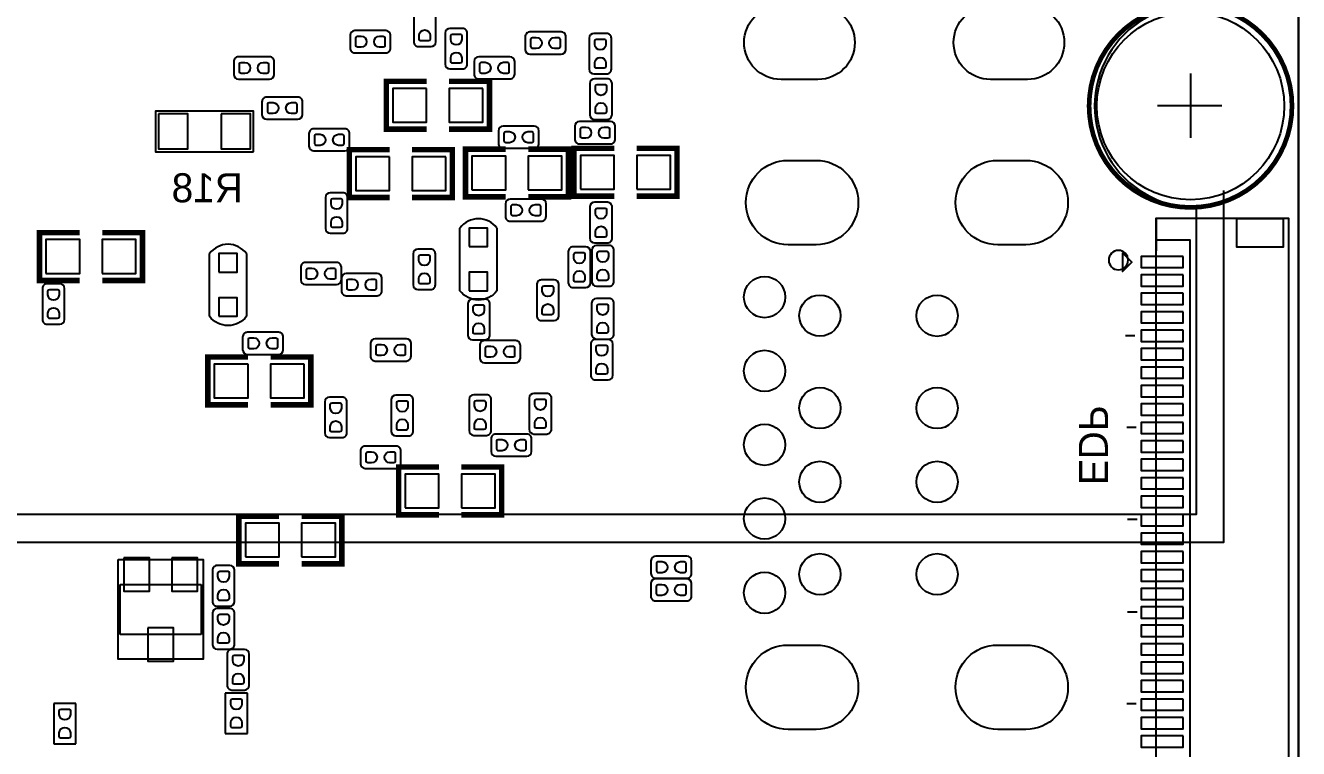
# Model space of a CAD drawing. Extents: x -19.8 to 77.6, y -11.3 to 44.7.
# Drawn here: x 43.13 to 77.64, y 9.59 to 29.19 of the extents above; entities that cross this region are included whole.
import ezdxf

# ---------------------------------------------------------------- set-up
doc = ezdxf.new("R2010")
doc.units = 0
for name, color, linetype in [('BG_OUTLINE', 1, 'CONTINUOUS'), ('BG_SILKSCREEN_BOTTOM', 1, 'CONTINUOUS'), ('PG_ASSEMBLY_BOTTOM', 12, 'CONTINUOUS'), ('PG_SILKSCREEN_BOTTOM', 7, 'CONTINUOUS'), ('PIN_BOTTOM', 52, 'CONTINUOUS')]:
    doc.layers.add(name, color=color, linetype=linetype)

msp = doc.modelspace()

# ---------------------------------------------------------------- linework, layer by layer
at = {"layer": 'BG_OUTLINE'}
msp.add_lwpolyline([(41.17594, 44.732905), (75.607393, 44.732905, -0.414214), (77.639393, 42.700905), (77.639393, -9.23511, -0.414214), (75.607393, -11.26711), (-9.325788, -11.26711, -0.414214), (-11.357788, -9.23511), (-11.357788, -4.005275)], format="xyb", dxfattribs=at)
msp.add_lwpolyline([(41.17594, 44.732905), (-9.325788, 44.732905, 0.414214), (-11.357788, 42.700905), (-11.357788, 3.425241, 0.414214), (-10.595788, 2.663241), (-10.089947, 2.663241), (-10.089947, -3.243275), (-10.595788, -3.243275, 0.414214), (-11.357788, -4.005275), (-11.357788, -9.23511, 0.414214), (-9.325788, -11.26711), (75.607393, -11.26711, 0.414214), (77.639393, -9.23511), (77.639393, 42.700905, 0.414214), (75.607393, 44.732905)], format="xyb", close=True, dxfattribs=at)
at = {"layer": 'BG_SILKSCREEN_BOTTOM'}
for points in [[(73.777094, 23.966424), (74.557103, 23.966424)], [(73.777094, 23.966424), (73.777094, 23.083063)]]:
    msp.add_lwpolyline(points, dxfattribs=at)
msp.add_lwpolyline([(73.018726, 22.831552, 1), (72.492794, 22.831552, 1), (73.018726, 22.831552)], format="xyb", dxfattribs=at)
at = {"layer": 'PG_ASSEMBLY_BOTTOM'}
for points in [[(-1.288542, 38.083744), (74.861674, 38.083744), (74.861674, 29.758945), (74.861471, 29.758945, 1.000018), (74.861471, 24.258727), (74.861674, 24.258727), (74.861674, 15.933928), (-1.288542, 15.933928)], [(52.052753, 29.051529, 0.414135), (51.925753, 28.924529)], [(53.025853, 28.924529, 0.414174), (52.898853, 29.051529)], [(54.630853, 29.113023, 0.414174), (54.503853, 28.986023)], [(55.104055, 28.986023, 0.414253), (54.977055, 29.113023)], [(56.801512, 29.016935, 0.414253), (56.674512, 28.889935)], [(57.774611, 28.889935, 0.414214), (57.647611, 29.016935)], [(53.650363, 28.74772, 0.414253), (53.777363, 28.62072)], [(54.123565, 28.62072, 0.414174), (54.250565, 28.74772)], [(58.537577, 28.977336, 0.414174), (58.410577, 28.850336)], [(59.010779, 28.850336, 0.414253), (58.883779, 28.977336)], [(48.89881, 28.339771, 0.414253), (48.77181, 28.212771)], [(49.871909, 28.212771, 0.414214), (49.744909, 28.339771)], [(51.925753, 28.578327, 0.414214), (52.052753, 28.451327)], [(52.898853, 28.451327, 0.414253), (53.025853, 28.578327)], [(55.415663, 28.342615, 0.414135), (55.288663, 28.215615)], [(56.388762, 28.215615, 0.414174), (56.261762, 28.342615)], [(56.674512, 28.543733, 0.414174), (56.801512, 28.416733)], [(57.647611, 28.416733, 0.414135), (57.774611, 28.543733)], [(54.503853, 28.139923, 0.414135), (54.630853, 28.012923)], [(54.977055, 28.012923, 0.414214), (55.104055, 28.139923)], [(58.410577, 28.004237, 0.414135), (58.537577, 27.877237)], [(58.883779, 27.877237, 0.414214), (59.010779, 28.004237)], [(48.77181, 27.866569, 0.414174), (48.89881, 27.739569)], [(49.744909, 27.739569, 0.414135), (49.871909, 27.866569)], [(55.288663, 27.869413, 0.414214), (55.415663, 27.742413)], [(56.261762, 27.742413, 0.414253), (56.388762, 27.869413)], [(58.554087, 27.746198, 0.414174), (58.427087, 27.619198)], [(59.027289, 27.619198, 0.414253), (58.900289, 27.746198)], [(49.664112, 27.251889, 0.414253), (49.537112, 27.124889)], [(50.637211, 27.124889, 0.414214), (50.510211, 27.251889)], [(49.537112, 26.778687, 0.414174), (49.664112, 26.651687)], [(50.510211, 26.651687, 0.414135), (50.637211, 26.778687)], [(58.143369, 26.585189, 0.414135), (58.016369, 26.458189)], [(58.427087, 26.773099, 0.414135), (58.554087, 26.646099)], [(58.900289, 26.646099, 0.414214), (59.027289, 26.773099)], [(59.116468, 26.458189, 0.414174), (58.989468, 26.585189)], [(50.939192, 26.390829, 0.414253), (50.812192, 26.263829)], [(51.912291, 26.263829, 0.414214), (51.785291, 26.390829)], [(56.075047, 26.464285, 0.414135), (55.948047, 26.337285)], [(57.048146, 26.337285, 0.414174), (56.921146, 26.464285)], [(50.812192, 25.917627, 0.414174), (50.939192, 25.790627)], [(51.785291, 25.790627, 0.414135), (51.912291, 25.917627)], [(55.948047, 25.991083, 0.414214), (56.075047, 25.864083)], [(56.921146, 25.864083, 0.414253), (57.048146, 25.991083)], [(58.016369, 26.111987, 0.414214), (58.143369, 25.984987)], [(58.989468, 25.984987, 0.414253), (59.116468, 26.111987)], [(51.386943, 24.658117, 0.414174), (51.259943, 24.531117)], [(51.860145, 24.531117, 0.414253), (51.733145, 24.658117)], [(56.267071, 24.484609, 0.414135), (56.140071, 24.357609)], [(57.24017, 24.357609, 0.414174), (57.11317, 24.484609)], [(58.556627, 24.398478, 0.414174), (58.429627, 24.271478)], [(59.029829, 24.271478, 0.414253), (58.902829, 24.398478)], [(55.905425, 23.700207, 0.504928), (54.905631, 23.700207)], [(56.140071, 24.011407, 0.414214), (56.267071, 23.884407)], [(57.11317, 23.884407, 0.414253), (57.24017, 24.011407)], [(51.259943, 23.685017, 0.414135), (51.386943, 23.558017)], [(51.733145, 23.558017, 0.414214), (51.860145, 23.685017)], [(49.117021, 23.007803, 0.504928), (48.117227, 23.007803)], [(53.766949, 23.130713, 0.414174), (53.639949, 23.003713)], [(54.240151, 23.003713, 0.414253), (54.113151, 23.130713)], [(57.969937, 23.189971, 0.414214), (57.842937, 23.062971)], [(58.443139, 23.062971, 0.414135), (58.316139, 23.189971)], [(58.429627, 23.425379, 0.414135), (58.556627, 23.298379)], [(58.605649, 23.22576, 0.414174), (58.478649, 23.09876)], [(58.902829, 23.298379, 0.414214), (59.029829, 23.425379)], [(59.078851, 23.09876, 0.414253), (58.951851, 23.22576)], [(50.716434, 22.765995, 0.414253), (50.589434, 22.638995)], [(51.689533, 22.638995, 0.414214), (51.562533, 22.765995)], [(51.817219, 22.467341, 0.414135), (51.690219, 22.340341)], [(52.790319, 22.340341, 0.414174), (52.663319, 22.467341)], [(43.712917, 22.191751, 0.414214), (43.585917, 22.064751)], [(44.186119, 22.064751, 0.414135), (44.059119, 22.191751)], [(50.589434, 22.292793, 0.414174), (50.716434, 22.165793)], [(51.562533, 22.165793, 0.414135), (51.689533, 22.292793)], [(53.639949, 22.157614, 0.414135), (53.766949, 22.030614)], [(54.113151, 22.030614, 0.414214), (54.240151, 22.157614)], [(57.114161, 22.293859, 0.414214), (56.987161, 22.166859)], [(57.587363, 22.166859, 0.414135), (57.460363, 22.293859)], [(57.842937, 22.216872, 0.414253), (57.969937, 22.089872)], [(58.316139, 22.089872, 0.414174), (58.443139, 22.216872)], [(58.478649, 22.252661, 0.414135), (58.605649, 22.125661)], [(58.951851, 22.125661, 0.414214), (59.078851, 22.252661)], [(51.690219, 21.994139, 0.414214), (51.817219, 21.867139)], [(52.663319, 21.867139, 0.414253), (52.790319, 21.994139)], [(55.905425, 21.999981, -0.503873), (54.905631, 21.999981)], [(55.241876, 21.772677, 0.414174), (55.114876, 21.645677)], [(55.715078, 21.645677, 0.414253), (55.588078, 21.772677)], [(58.602601, 21.79193, 0.414174), (58.475601, 21.66493)], [(59.075803, 21.66493, 0.414253), (58.948803, 21.79193)], [(43.585917, 21.218652, 0.414253), (43.712917, 21.091652)], [(44.059119, 21.091652, 0.414174), (44.186119, 21.218652)], [(49.117021, 21.307577, -0.503873), (48.117227, 21.307577)], [(56.987161, 21.32076, 0.414253), (57.114161, 21.19376)], [(57.460363, 21.19376, 0.414174), (57.587363, 21.32076)], [(49.141126, 20.875727, 0.414253), (49.014126, 20.748727)], [(50.114225, 20.748727, 0.414214), (49.987225, 20.875727)], [(55.114876, 20.799577, 0.414135), (55.241876, 20.672577)], [(55.588078, 20.672577, 0.414214), (55.715078, 20.799577)], [(58.475601, 20.818831, 0.414135), (58.602601, 20.691831)], [(58.948803, 20.691831, 0.414214), (59.075803, 20.818831)], [(49.014126, 20.402525, 0.414174), (49.141126, 20.275525)], [(49.987225, 20.275525, 0.414135), (50.114225, 20.402525)], [(52.606169, 20.696199, 0.414135), (52.479169, 20.569199)], [(53.579268, 20.569199, 0.414174), (53.452268, 20.696199)], [(55.569358, 20.648651, 0.414253), (55.442358, 20.521651)], [(56.542457, 20.521651, 0.414214), (56.415457, 20.648651)], [(58.577759, 20.682737, 0.414214), (58.450759, 20.555737)], [(59.050961, 20.555737, 0.414135), (58.923961, 20.682737)], [(52.479169, 20.222997, 0.414214), (52.606169, 20.095997)], [(53.452268, 20.095997, 0.414253), (53.579268, 20.222997)], [(55.442358, 20.175449, 0.414174), (55.569358, 20.048449)], [(56.415457, 20.048449, 0.414135), (56.542457, 20.175449)], [(58.450759, 19.709638, 0.414253), (58.577759, 19.582638)], [(58.923961, 19.582638, 0.414174), (59.050961, 19.709638)], [(51.366674, 19.120333, 0.414174), (51.239674, 18.993333)], [(51.839876, 18.993333, 0.414253), (51.712876, 19.120333)], [(53.168042, 19.168135, 0.414174), (53.041042, 19.041135)], [(53.641244, 19.041135, 0.414253), (53.514244, 19.168135)], [(55.279773, 19.181318, 0.414174), (55.152773, 19.054318)], [(55.752975, 19.054318, 0.414253), (55.625975, 19.181318)], [(56.911977, 19.217132, 0.414174), (56.784977, 19.090132)], [(57.385179, 19.090132, 0.414253), (57.258179, 19.217132)], [(51.239674, 18.147233, 0.414135), (51.366674, 18.020233)], [(51.712876, 18.020233, 0.414214), (51.839876, 18.147233)], [(53.041042, 18.195036, 0.414135), (53.168042, 18.068036)], [(53.514244, 18.068036, 0.414214), (53.641244, 18.195036)], [(55.152773, 18.208219, 0.414135), (55.279773, 18.081219)], [(55.625975, 18.081219, 0.414214), (55.752975, 18.208219)], [(55.873904, 18.115763, 0.414253), (55.746904, 17.988763)], [(56.847003, 17.988763, 0.414214), (56.720003, 18.115763)], [(56.784977, 18.244033, 0.414135), (56.911977, 18.117033)], [(57.258179, 18.117033, 0.414214), (57.385179, 18.244033)], [(52.333652, 17.786071, 0.414253), (52.206652, 17.659071)], [(53.306751, 17.659071, 0.414214), (53.179751, 17.786071)], [(55.746904, 17.642561, 0.414174), (55.873904, 17.515561)], [(56.720003, 17.515561, 0.414135), (56.847003, 17.642561)], [(52.206652, 17.312869, 0.414174), (52.333652, 17.185869)], [(53.179751, 17.185869, 0.414135), (53.306751, 17.312869)], [(48.322509, 14.551177, 0.414214), (48.195509, 14.424177)], [(48.795711, 14.424177, 0.414135), (48.668711, 14.551177)], [(60.211437, 14.806701, 0.414135), (60.084437, 14.679701)], [(61.184536, 14.679701, 0.414174), (61.057536, 14.806701)], [(60.208389, 14.191513, 0.414135), (60.081389, 14.064513)], [(60.084437, 14.333499, 0.414214), (60.211437, 14.206499)], [(61.181488, 14.064513, 0.414174), (61.054488, 14.191513)], [(61.057536, 14.206499, 0.414253), (61.184536, 14.333499)], [(48.195509, 13.578078, 0.414253), (48.322509, 13.451078)], [(48.668711, 13.451078, 0.414174), (48.795711, 13.578078)], [(60.081389, 13.718311, 0.414214), (60.208389, 13.591311)], [(61.054488, 13.591311, 0.414253), (61.181488, 13.718311)], [(48.321443, 13.387324, 0.414174), (48.194443, 13.260324)], [(48.794645, 13.260324, 0.414253), (48.667645, 13.387324)], [(48.194443, 12.414225, 0.414135), (48.321443, 12.287225)], [(48.720781, 12.277369, 0.414214), (48.593781, 12.150369)], [(48.667645, 12.287225, 0.414214), (48.794645, 12.414225)], [(49.193983, 12.150369, 0.414135), (49.066983, 12.277369)], [(48.593781, 11.30427, 0.414253), (48.720781, 11.17727)], [(49.066983, 11.17727, 0.414174), (49.193983, 11.30427)]]:
    msp.add_lwpolyline(points, format="xyb", dxfattribs=at)
for points in [[(53.650363, 29.593819), (53.650363, 28.74772)], [(54.250565, 28.74772), (54.250565, 29.593819)], [(52.898853, 29.051529), (52.052753, 29.051529)], [(54.977055, 29.113023), (54.630853, 29.113023)], [(57.647611, 29.016935), (56.801512, 29.016935)], [(51.925753, 28.924529), (51.925753, 28.578327)], [(53.025853, 28.578327), (53.025853, 28.924529)], [(54.503853, 28.986023), (54.503853, 28.139923)], [(55.104055, 28.139923), (55.104055, 28.986023)], [(56.674512, 28.889935), (56.674512, 28.543733)], [(57.774611, 28.543733), (57.774611, 28.889935)], [(58.410577, 28.850336), (58.410577, 28.004237)], [(58.883779, 28.977336), (58.537577, 28.977336)], [(59.010779, 28.004237), (59.010779, 28.850336)], [(49.744909, 28.339771), (48.89881, 28.339771)], [(52.052753, 28.451327), (52.898853, 28.451327)], [(53.777363, 28.62072), (54.123565, 28.62072)], [(56.261762, 28.342615), (55.415663, 28.342615)], [(56.801512, 28.416733), (57.647611, 28.416733)], [(48.77181, 28.212771), (48.77181, 27.866569)], [(49.871909, 27.866569), (49.871909, 28.212771)], [(54.630853, 28.012923), (54.977055, 28.012923)], [(55.288663, 28.215615), (55.288663, 27.869413)], [(56.388762, 27.869413), (56.388762, 28.215615)], [(48.89881, 27.739569), (49.744909, 27.739569)], [(55.415663, 27.742413), (56.261762, 27.742413)], [(58.427087, 27.619198), (58.427087, 26.773099)], [(58.537577, 27.877237), (58.883779, 27.877237)], [(58.900289, 27.746198), (58.554087, 27.746198)], [(59.027289, 26.773099), (59.027289, 27.619198)], [(49.537112, 27.124889), (49.537112, 26.778687)], [(50.510211, 27.251889), (49.664112, 27.251889)], [(50.637211, 26.778687), (50.637211, 27.124889)], [(49.304219, 25.770586), (49.304219, 26.870482), (46.654415, 26.870482), (46.654415, 25.770586), (49.304219, 25.770586)], [(49.664112, 26.651687), (50.510211, 26.651687)], [(58.989468, 26.585189), (58.143369, 26.585189)], [(58.554087, 26.646099), (58.900289, 26.646099)], [(50.812192, 26.263829), (50.812192, 25.917627)], [(51.785291, 26.390829), (50.939192, 26.390829)], [(51.912291, 25.917627), (51.912291, 26.263829)], [(55.948047, 26.337285), (55.948047, 25.991083)], [(56.921146, 26.464285), (56.075047, 26.464285)], [(57.048146, 25.991083), (57.048146, 26.337285)], [(58.016369, 26.458189), (58.016369, 26.111987)], [(59.116468, 26.111987), (59.116468, 26.458189)], [(58.143369, 25.984987), (58.989468, 25.984987)], [(50.939192, 25.790627), (51.785291, 25.790627)], [(56.075047, 25.864083), (56.921146, 25.864083)], [(51.259943, 24.531117), (51.259943, 23.685017)], [(51.733145, 24.658117), (51.386943, 24.658117)], [(51.860145, 23.685017), (51.860145, 24.531117)], [(56.140071, 24.357609), (56.140071, 24.011407)], [(57.11317, 24.484609), (56.267071, 24.484609)], [(57.24017, 24.011407), (57.24017, 24.357609)], [(58.429627, 24.271478), (58.429627, 23.425379)], [(58.902829, 24.398478), (58.556627, 24.398478)], [(59.029829, 23.425379), (59.029829, 24.271478)], [(56.267071, 23.884407), (57.11317, 23.884407)], [(51.386943, 23.558017), (51.733145, 23.558017)], [(54.905529, 22.000083), (54.905529, 23.700105)], [(55.905527, 23.700105), (55.905527, 22.000083)], [(54.113151, 23.130713), (53.766949, 23.130713)], [(58.316139, 23.189971), (57.969937, 23.189971)], [(58.556627, 23.298379), (58.902829, 23.298379)], [(58.951851, 23.22576), (58.605649, 23.22576)], [(48.117125, 21.307679), (48.117125, 23.007701)], [(49.117123, 23.007701), (49.117123, 21.307679)], [(53.639949, 23.003713), (53.639949, 22.157614)], [(54.240151, 22.157614), (54.240151, 23.003713)], [(57.842937, 23.062971), (57.842937, 22.216872)], [(58.443139, 22.216872), (58.443139, 23.062971)], [(58.478649, 23.09876), (58.478649, 22.252661)], [(59.078851, 22.252661), (59.078851, 23.09876)], [(50.589434, 22.638995), (50.589434, 22.292793)], [(51.562533, 22.765995), (50.716434, 22.765995)], [(51.689533, 22.292793), (51.689533, 22.638995)], [(52.663319, 22.467341), (51.817219, 22.467341)], [(44.059119, 22.191751), (43.712917, 22.191751)], [(50.716434, 22.165793), (51.562533, 22.165793)], [(51.690219, 22.340341), (51.690219, 21.994139)], [(52.790319, 21.994139), (52.790319, 22.340341)], [(56.987161, 22.166859), (56.987161, 21.32076)], [(57.460363, 22.293859), (57.114161, 22.293859)], [(57.587363, 21.32076), (57.587363, 22.166859)], [(57.969937, 22.089872), (58.316139, 22.089872)], [(58.605649, 22.125661), (58.951851, 22.125661)], [(43.585917, 22.064751), (43.585917, 21.218652)], [(44.186119, 21.218652), (44.186119, 22.064751)], [(51.817219, 21.867139), (52.663319, 21.867139)], [(53.766949, 22.030614), (54.113151, 22.030614)], [(55.588078, 21.772677), (55.241876, 21.772677)], [(58.948803, 21.79193), (58.602601, 21.79193)], [(55.114876, 21.645677), (55.114876, 20.799577)], [(55.715078, 20.799577), (55.715078, 21.645677)], [(58.475601, 21.66493), (58.475601, 20.818831)], [(59.075803, 20.818831), (59.075803, 21.66493)], [(43.712917, 21.091652), (44.059119, 21.091652)], [(57.114161, 21.19376), (57.460363, 21.19376)], [(49.014126, 20.748727), (49.014126, 20.402525)], [(49.987225, 20.875727), (49.141126, 20.875727)], [(50.114225, 20.402525), (50.114225, 20.748727)], [(52.479169, 20.569199), (52.479169, 20.222997)], [(53.452268, 20.696199), (52.606169, 20.696199)], [(53.579268, 20.222997), (53.579268, 20.569199)], [(55.241876, 20.672577), (55.588078, 20.672577)], [(55.442358, 20.521651), (55.442358, 20.175449)], [(56.415457, 20.648651), (55.569358, 20.648651)], [(56.542457, 20.175449), (56.542457, 20.521651)], [(58.450759, 20.555737), (58.450759, 19.709638)], [(58.923961, 20.682737), (58.577759, 20.682737)], [(58.602601, 20.691831), (58.948803, 20.691831)], [(59.050961, 19.709638), (59.050961, 20.555737)], [(49.141126, 20.275525), (49.987225, 20.275525)], [(52.606169, 20.095997), (53.452268, 20.095997)], [(55.569358, 20.048449), (56.415457, 20.048449)], [(58.577759, 19.582638), (58.923961, 19.582638)], [(51.239674, 18.993333), (51.239674, 18.147233)], [(51.712876, 19.120333), (51.366674, 19.120333)], [(51.839876, 18.147233), (51.839876, 18.993333)], [(53.041042, 19.041135), (53.041042, 18.195036)], [(53.514244, 19.168135), (53.168042, 19.168135)], [(53.641244, 18.195036), (53.641244, 19.041135)], [(55.152773, 19.054318), (55.152773, 18.208219)], [(55.625975, 19.181318), (55.279773, 19.181318)], [(55.752975, 18.208219), (55.752975, 19.054318)], [(56.784977, 19.090132), (56.784977, 18.244033)], [(57.258179, 19.217132), (56.911977, 19.217132)], [(57.385179, 18.244033), (57.385179, 19.090132)], [(51.366674, 18.020233), (51.712876, 18.020233)], [(53.168042, 18.068036), (53.514244, 18.068036)], [(55.279773, 18.081219), (55.625975, 18.081219)], [(55.746904, 17.988763), (55.746904, 17.642561)], [(56.720003, 18.115763), (55.873904, 18.115763)], [(56.847003, 17.642561), (56.847003, 17.988763)], [(56.911977, 18.117033), (57.258179, 18.117033)], [(52.206652, 17.659071), (52.206652, 17.312869)], [(53.179751, 17.786071), (52.333652, 17.786071)], [(53.306751, 17.312869), (53.306751, 17.659071)], [(55.873904, 17.515561), (56.720003, 17.515561)], [(52.333652, 17.185869), (53.179751, 17.185869)], [(48.668711, 14.551177), (48.322509, 14.551177)], [(60.084437, 14.679701), (60.084437, 14.333499)], [(61.057536, 14.806701), (60.211437, 14.806701)], [(61.184536, 14.333499), (61.184536, 14.679701)], [(48.195509, 14.424177), (48.195509, 13.578078)], [(48.795711, 13.578078), (48.795711, 14.424177)], [(61.054488, 14.191513), (60.208389, 14.191513)], [(60.211437, 14.206499), (61.057536, 14.206499)], [(60.081389, 14.064513), (60.081389, 13.718311)], [(61.181488, 13.718311), (61.181488, 14.064513)], [(60.208389, 13.591311), (61.054488, 13.591311)], [(48.194443, 13.260324), (48.194443, 12.414225)], [(48.667645, 13.387324), (48.321443, 13.387324)], [(48.322509, 13.451078), (48.668711, 13.451078)], [(48.794645, 12.414225), (48.794645, 13.260324)], [(48.321443, 12.287225), (48.667645, 12.287225)], [(48.593781, 12.150369), (48.593781, 11.30427)], [(49.066983, 12.277369), (48.720781, 12.277369)], [(49.193983, 11.30427), (49.193983, 12.150369)], [(48.541102, 11.094771), (48.541102, 9.994951)], [(49.141101, 11.094771), (48.541102, 11.094771)], [(48.720781, 11.17727), (49.066983, 11.17727)], [(49.141101, 9.994951), (49.141101, 11.094771)], [(43.893715, 10.815066), (43.893715, 9.715246)], [(44.493713, 10.815066), (43.893715, 10.815066)], [(44.493713, 9.715246), (44.493713, 10.815066)], [(43.893715, 9.715246), (44.493713, 9.715246)], [(48.541102, 9.994951), (49.141101, 9.994951)]]:
    msp.add_lwpolyline(points, dxfattribs=at)
at = {"layer": 'PG_ASSEMBLY_BOTTOM', "const_width": 0.100101}
for points in [[(54.001924, 26.381964), (52.909724, 26.381964), (52.909724, 27.677364), (54.001924, 27.677364)], [(54.611524, 26.381964), (55.703724, 26.381964), (55.703724, 27.677364), (54.611524, 27.677364)], [(56.145176, 25.840182), (55.052976, 25.840182), (55.052976, 24.544782), (56.145176, 24.544782)], [(56.754776, 25.840182), (57.846976, 25.840182), (57.846976, 24.544782), (56.754776, 24.544782)], [(59.087766, 25.860756), (57.995566, 25.860756), (57.995566, 24.565356), (59.087766, 24.565356)], [(59.697366, 25.860756), (60.789566, 25.860756), (60.789566, 24.565356), (59.697366, 24.565356)], [(52.997608, 24.528526), (51.905408, 24.528526), (51.905408, 25.823926), (52.997608, 25.823926)], [(53.607208, 24.528526), (54.699408, 24.528526), (54.699408, 25.823926), (53.607208, 25.823926)], [(44.596812, 23.576026), (43.504612, 23.576026), (43.504612, 22.280626), (44.596812, 22.280626)], [(45.206412, 23.576026), (46.298612, 23.576026), (46.298612, 22.280626), (45.206412, 22.280626)], [(49.160684, 18.909538), (48.068484, 18.909538), (48.068484, 20.204938), (49.160684, 20.204938)], [(49.770284, 18.909538), (50.862484, 18.909538), (50.862484, 20.204938), (49.770284, 20.204938)], [(54.334156, 17.222216), (53.241956, 17.222216), (53.241956, 15.926816), (54.334156, 15.926816)], [(54.943756, 17.222216), (56.035956, 17.222216), (56.035956, 15.926816), (54.943756, 15.926816)], [(50.00371, 15.892018), (48.91151, 15.892018), (48.91151, 14.596618), (50.00371, 14.596618)], [(50.61331, 15.892018), (51.70551, 15.892018), (51.70551, 14.596618), (50.61331, 14.596618)]]:
    msp.add_lwpolyline(points, dxfattribs=at)
at = {"layer": 'PG_ASSEMBLY_BOTTOM'}
for points in [[(73.779177, 23.964367), (77.363777, 23.964367), (77.363777, 7.092671), (73.779177, 7.092671)], [(45.641285, 14.711426), (47.941484, 14.711426), (47.941484, 12.011431), (45.641285, 12.011431)]]:
    msp.add_lwpolyline(points, close=True, dxfattribs=at)
at = {"layer": 'PG_SILKSCREEN_BOTTOM'}
for points in [[(75.607164, 24.722328), (75.607164, 15.172436), (-10.422636, 15.172436), (-10.422636, 38.743636), (-10.371836, 38.743636)], [(74.71156, 27.892045), (74.71156, 26.14803)], [(75.560453, 27.008836), (73.816464, 27.008836)], [(49.304219, 25.770586), (49.304219, 26.870482), (46.654415, 26.870482), (46.654415, 25.770586), (49.304219, 25.770586)], [(73.782377, 23.380167), (73.782377, 23.964367), (77.363777, 23.964367)], [(77.363777, 23.964367), (77.363777, 7.099783), (73.782377, 7.099783)], [(54.905529, 22.000083), (54.905529, 23.700105)], [(55.905527, 23.700105), (55.905527, 22.000083)], [(73.782377, 23.380167), (74.696777, 23.380167), (74.696777, 7.709383), (73.782377, 7.709383)], [(48.117125, 21.307679), (48.117125, 23.007701)], [(49.117123, 23.007701), (49.117123, 21.307679)], [(72.868866, 23.028478), (72.868866, 22.520478), (73.122866, 22.774478), (72.868866, 23.028478)], [(73.198177, 20.782966), (72.944177, 20.782966)], [(73.237065, 18.297576), (72.983065, 18.297576)], [(73.260077, 15.798267), (73.006077, 15.798267)], [(45.691273, 12.686538), (45.691273, 14.036319)], [(45.691273, 14.036319), (47.891471, 14.036319)], [(47.891471, 14.036319), (47.891471, 12.686538)], [(73.260077, 13.288874), (73.006077, 13.288874)], [(47.891471, 12.686538), (45.691273, 12.686538)], [(73.234677, 10.799674), (72.980677, 10.799674)]]:
    msp.add_lwpolyline(points, dxfattribs=at)
at = {"layer": 'PG_SILKSCREEN_BOTTOM', "const_width": 0.127}
msp.add_lwpolyline([(77.461669, 27.008836, 1), (71.961451, 27.008836, 1), (77.461669, 27.008836)], format="xyb", dxfattribs=at)
at = {"layer": 'PG_SILKSCREEN_BOTTOM', "const_width": 0.150089}
for points in [[(54.001924, 26.381964), (52.909724, 26.381964), (52.909724, 27.677364), (54.001924, 27.677364)], [(54.611524, 26.381964), (55.703724, 26.381964), (55.703724, 27.677364), (54.611524, 27.677364)], [(52.997608, 24.528526), (51.905408, 24.528526), (51.905408, 25.823926), (52.997608, 25.823926)], [(53.607208, 24.528526), (54.699408, 24.528526), (54.699408, 25.823926), (53.607208, 25.823926)], [(56.145176, 25.840182), (55.052976, 25.840182), (55.052976, 24.544782), (56.145176, 24.544782)], [(56.754776, 25.840182), (57.846976, 25.840182), (57.846976, 24.544782), (56.754776, 24.544782)], [(59.087766, 25.860756), (57.995566, 25.860756), (57.995566, 24.565356), (59.087766, 24.565356)], [(59.697366, 25.860756), (60.789566, 25.860756), (60.789566, 24.565356), (59.697366, 24.565356)], [(44.596812, 23.576026), (43.504612, 23.576026), (43.504612, 22.280626), (44.596812, 22.280626)], [(45.206412, 23.576026), (46.298612, 23.576026), (46.298612, 22.280626), (45.206412, 22.280626)], [(49.160684, 18.909538), (48.068484, 18.909538), (48.068484, 20.204938), (49.160684, 20.204938)], [(49.770284, 18.909538), (50.862484, 18.909538), (50.862484, 20.204938), (49.770284, 20.204938)], [(54.334156, 17.222216), (53.241956, 17.222216), (53.241956, 15.926816), (54.334156, 15.926816)], [(54.943756, 17.222216), (56.035956, 17.222216), (56.035956, 15.926816), (54.943756, 15.926816)], [(50.00371, 15.892018), (48.91151, 15.892018), (48.91151, 14.596618), (50.00371, 14.596618)], [(50.61331, 15.892018), (51.70551, 15.892018), (51.70551, 14.596618), (50.61331, 14.596618)]]:
    msp.add_lwpolyline(points, dxfattribs=at)
at = {"layer": 'PG_SILKSCREEN_BOTTOM'}
for points in [[(55.905425, 23.700207, 0.504928), (54.905631, 23.700207)], [(49.117021, 23.007803, 0.504928), (48.117227, 23.007803)], [(55.905425, 21.999981, -0.503873), (54.905631, 21.999981)], [(49.117021, 21.307577, -0.503873), (48.117227, 21.307577)]]:
    msp.add_lwpolyline(points, format="xyb", dxfattribs=at)
at = {"layer": 'PIN_BOTTOM'}
for points in [[(64.609396, 27.728901), (63.609398, 27.728901, -1), (63.609398, 29.728897), (64.609396, 29.728897, -1)], [(70.289293, 27.728901), (69.289295, 27.728901, -1), (69.289295, 29.728897), (70.289293, 29.728897, -1)], [(54.100654, 28.920491), (54.100654, 28.818891, -0.376179), (54.052165, 28.776397), (53.836265, 28.776397, -0.366061), (53.800477, 28.818891), (53.800477, 28.920491, -0.999182)], [(52.225804, 28.601441), (52.124204, 28.601441, -0.376179), (52.081709, 28.64993), (52.081709, 28.86583, -0.366061), (52.124204, 28.901619), (52.225804, 28.901619, -0.999182)], [(52.726082, 28.901619), (52.827682, 28.901619, -0.376179), (52.870176, 28.85313), (52.870176, 28.63723, -0.366061), (52.827682, 28.601441), (52.726082, 28.601441, -0.999182)], [(54.653764, 28.813252), (54.653764, 28.914852, -0.376179), (54.702253, 28.957346), (54.918153, 28.957346, -0.366061), (54.953941, 28.914852), (54.953941, 28.813252, -0.999182)], [(56.974283, 28.566643), (56.872683, 28.566643, -0.376179), (56.830189, 28.615132), (56.830189, 28.831032, -0.366061), (56.872683, 28.866821), (56.974283, 28.866821, -0.999182)], [(57.474561, 28.866821), (57.576161, 28.866821, -0.376179), (57.618655, 28.818332), (57.618655, 28.602432, -0.366061), (57.576161, 28.566643), (57.474561, 28.566643, -0.999182)], [(58.560487, 28.677565), (58.560487, 28.779165, -0.376179), (58.608976, 28.821659), (58.824876, 28.821659, -0.366061), (58.860665, 28.779165), (58.860665, 28.677565, -0.999182)], [(54.953941, 28.312974), (54.953941, 28.211374, -0.376179), (54.905453, 28.168879), (54.689553, 28.168879, -0.366061), (54.653764, 28.211374), (54.653764, 28.312974, -0.999182)], [(58.860665, 28.177287), (58.860665, 28.075687, -0.376179), (58.812176, 28.033193), (58.596276, 28.033193, -0.366061), (58.560487, 28.075687), (58.560487, 28.177287, -0.999182)], [(49.071581, 27.889479), (48.969981, 27.889479, -0.376179), (48.927487, 27.937968), (48.927487, 28.153868, -0.366061), (48.969981, 28.189657), (49.071581, 28.189657, -0.999182)], [(49.571859, 28.189657), (49.673459, 28.189657, -0.376179), (49.715953, 28.141168), (49.715953, 27.925268, -0.366061), (49.673459, 27.889479), (49.571859, 27.889479, -0.999182)], [(55.588713, 27.892527), (55.487113, 27.892527, -0.376179), (55.444619, 27.941016), (55.444619, 28.156916, -0.366061), (55.487113, 28.192705), (55.588713, 28.192705, -0.999182)], [(56.088991, 28.192705), (56.190591, 28.192705, -0.376179), (56.233085, 28.144216), (56.233085, 27.928316, -0.366061), (56.190591, 27.892527), (56.088991, 27.892527, -0.999182)], [(58.576997, 27.446427), (58.576997, 27.548027, -0.376179), (58.625486, 27.590521), (58.841386, 27.590521, -0.366061), (58.877175, 27.548027), (58.877175, 27.446427, -0.999182)], [(49.836883, 26.801597), (49.735283, 26.801597, -0.376179), (49.692789, 26.850086), (49.692789, 27.065986, -0.366061), (49.735283, 27.101775), (49.836883, 27.101775, -0.999182)], [(50.337161, 27.101775), (50.438761, 27.101775, -0.376179), (50.481255, 27.053286), (50.481255, 26.837386, -0.366061), (50.438761, 26.801597), (50.337161, 26.801597, -0.999182)], [(58.877175, 26.946149), (58.877175, 26.844549, -0.376179), (58.828686, 26.802055), (58.612786, 26.802055, -0.366061), (58.576997, 26.844549), (58.576997, 26.946149, -0.999182)], [(51.111963, 25.940537), (51.010363, 25.940537, -0.376179), (50.967869, 25.989026), (50.967869, 26.204926, -0.366061), (51.010363, 26.240715), (51.111963, 26.240715, -0.999182)], [(51.612241, 26.240715), (51.713841, 26.240715, -0.376179), (51.756335, 26.192226), (51.756335, 25.976326, -0.366061), (51.713841, 25.940537), (51.612241, 25.940537, -0.999182)], [(56.248097, 26.014197), (56.146497, 26.014197, -0.376179), (56.104003, 26.062686), (56.104003, 26.278586, -0.366061), (56.146497, 26.314375), (56.248097, 26.314375, -0.999182)], [(56.748375, 26.314375), (56.849975, 26.314375, -0.376179), (56.892469, 26.265886), (56.892469, 26.049986, -0.366061), (56.849975, 26.014197), (56.748375, 26.014197, -0.999182)], [(58.316419, 26.135101), (58.214819, 26.135101, -0.376179), (58.172325, 26.18359), (58.172325, 26.39949, -0.366061), (58.214819, 26.435279), (58.316419, 26.435279, -0.999182)], [(58.816697, 26.435279), (58.918297, 26.435279, -0.376179), (58.960791, 26.38679), (58.960791, 26.17089, -0.366061), (58.918297, 26.135101), (58.816697, 26.135101, -0.999182)], [(64.561542, 23.248976), (63.799542, 23.248976, -1), (63.799542, 25.534976), (64.561542, 25.534976, -1)], [(70.245732, 23.248976), (69.483732, 23.248976, -1), (69.483732, 25.534976), (70.245732, 25.534976, -1)], [(51.409854, 24.358346), (51.409854, 24.459946, -0.376179), (51.458343, 24.50244), (51.674243, 24.50244, -0.366061), (51.710031, 24.459946), (51.710031, 24.358346, -0.999182)], [(56.440121, 24.034521), (56.338521, 24.034521, -0.376179), (56.296027, 24.08301), (56.296027, 24.29891, -0.366061), (56.338521, 24.334699), (56.440121, 24.334699, -0.999182)], [(56.940399, 24.334699), (57.041999, 24.334699, -0.376179), (57.084493, 24.28621), (57.084493, 24.07031, -0.366061), (57.041999, 24.034521), (56.940399, 24.034521, -0.999182)], [(58.579537, 24.098707), (58.579537, 24.200307, -0.376179), (58.628026, 24.242801), (58.843926, 24.242801, -0.366061), (58.879715, 24.200307), (58.879715, 24.098707, -0.999182)], [(51.710031, 23.858068), (51.710031, 23.756468, -0.376179), (51.661543, 23.713973), (51.445643, 23.713973, -0.366061), (51.409854, 23.756468), (51.409854, 23.858068, -0.999182)], [(58.879715, 23.598429), (58.879715, 23.496829, -0.376179), (58.831226, 23.454335), (58.615326, 23.454335, -0.366061), (58.579537, 23.496829), (58.579537, 23.598429, -0.999182)], [(53.789859, 22.830942), (53.789859, 22.932542, -0.376179), (53.838348, 22.975037), (54.054248, 22.975037, -0.366061), (54.090037, 22.932542), (54.090037, 22.830942, -0.999182)], [(57.993051, 22.889921), (57.993051, 22.991521, -0.376179), (58.04154, 23.034015), (58.25744, 23.034015, -0.366061), (58.293229, 22.991521), (58.293229, 22.889921, -0.999182)], [(58.628559, 22.925989), (58.628559, 23.027589, -0.376179), (58.677048, 23.070083), (58.892948, 23.070083, -0.366061), (58.928737, 23.027589), (58.928737, 22.925989, -0.999182)], [(50.889205, 22.315703), (50.787605, 22.315703, -0.376179), (50.745111, 22.364192), (50.745111, 22.580092, -0.366061), (50.787605, 22.615881), (50.889205, 22.615881, -0.999182)], [(51.389483, 22.615881), (51.491083, 22.615881, -0.376179), (51.533577, 22.567392), (51.533577, 22.351492, -0.366061), (51.491083, 22.315703), (51.389483, 22.315703, -0.999182)], [(54.090037, 22.330664), (54.090037, 22.229064, -0.376179), (54.041548, 22.18657), (53.825648, 22.18657, -0.366061), (53.789859, 22.229064), (53.789859, 22.330664, -0.999182)], [(58.293229, 22.389643), (58.293229, 22.288043, -0.376179), (58.24474, 22.245549), (58.02884, 22.245549, -0.366061), (57.993051, 22.288043), (57.993051, 22.389643, -0.999182)], [(58.928737, 22.425711), (58.928737, 22.324111, -0.376179), (58.880248, 22.281617), (58.664348, 22.281617, -0.366061), (58.628559, 22.324111), (58.628559, 22.425711, -0.999182)], [(51.990269, 22.017253), (51.888669, 22.017253, -0.376179), (51.846175, 22.065742), (51.846175, 22.281642, -0.366061), (51.888669, 22.317431), (51.990269, 22.317431, -0.999182)], [(52.490548, 22.317431), (52.592148, 22.317431, -0.376179), (52.634642, 22.268942), (52.634642, 22.053042, -0.366061), (52.592148, 22.017253), (52.490548, 22.017253, -0.999182)], [(57.137275, 21.993809), (57.137275, 22.095409, -0.376179), (57.185763, 22.137903), (57.401663, 22.137903, -0.366061), (57.437452, 22.095409), (57.437452, 21.993809, -0.999182)], [(43.736031, 21.891701), (43.736031, 21.993301, -0.376179), (43.78452, 22.035795), (44.00042, 22.035795, -0.366061), (44.036209, 21.993301), (44.036209, 21.891701, -0.999182)], [(44.036209, 21.391423), (44.036209, 21.289823, -0.376179), (43.98772, 21.247329), (43.77182, 21.247329, -0.366061), (43.736031, 21.289823), (43.736031, 21.391423, -0.999182)], [(55.264787, 21.472906), (55.264787, 21.574506, -0.376179), (55.313275, 21.617), (55.529175, 21.617, -0.366061), (55.564964, 21.574506), (55.564964, 21.472906, -0.999182)], [(57.437452, 21.493531), (57.437452, 21.391931, -0.376179), (57.388963, 21.349437), (57.173063, 21.349437, -0.366061), (57.137275, 21.391931), (57.137275, 21.493531, -0.999182)], [(58.625511, 21.492159), (58.625511, 21.593759, -0.376179), (58.674, 21.636253), (58.8899, 21.636253, -0.366061), (58.925689, 21.593759), (58.925689, 21.492159, -0.999182)], [(55.564964, 20.972628), (55.564964, 20.871028, -0.376179), (55.516475, 20.828533), (55.300575, 20.828533, -0.366061), (55.264787, 20.871028), (55.264787, 20.972628, -0.999182)], [(58.925689, 20.991881), (58.925689, 20.890281, -0.376179), (58.8772, 20.847787), (58.6613, 20.847787, -0.366061), (58.625511, 20.890281), (58.625511, 20.991881, -0.999182)], [(49.313897, 20.425435), (49.212297, 20.425435, -0.376179), (49.169803, 20.473924), (49.169803, 20.689824, -0.366061), (49.212297, 20.725613), (49.313897, 20.725613, -0.999182)], [(49.814175, 20.725613), (49.915775, 20.725613, -0.376179), (49.958269, 20.677124), (49.958269, 20.461224, -0.366061), (49.915775, 20.425435), (49.814175, 20.425435, -0.999182)], [(52.779219, 20.246111), (52.677619, 20.246111, -0.376179), (52.635125, 20.2946), (52.635125, 20.5105, -0.366061), (52.677619, 20.546289), (52.779219, 20.546289, -0.999182)], [(53.279497, 20.546289), (53.381097, 20.546289, -0.376179), (53.423591, 20.4978), (53.423591, 20.2819, -0.366061), (53.381097, 20.246111), (53.279497, 20.246111, -0.999182)], [(55.742129, 20.198359), (55.640529, 20.198359, -0.376179), (55.598035, 20.246848), (55.598035, 20.462748, -0.366061), (55.640529, 20.498537), (55.742129, 20.498537, -0.999182)], [(56.242407, 20.498537), (56.344007, 20.498537, -0.376179), (56.386501, 20.450048), (56.386501, 20.234148, -0.366061), (56.344007, 20.198359), (56.242407, 20.198359, -0.999182)], [(58.600873, 20.382687), (58.600873, 20.484287, -0.376179), (58.649362, 20.526781), (58.865262, 20.526781, -0.366061), (58.901051, 20.484287), (58.901051, 20.382687, -0.999182)], [(58.901051, 19.882409), (58.901051, 19.780809, -0.376179), (58.852562, 19.738315), (58.636662, 19.738315, -0.366061), (58.600873, 19.780809), (58.600873, 19.882409, -0.999182)], [(53.190953, 18.868365), (53.190953, 18.969965, -0.376179), (53.239441, 19.012459), (53.455341, 19.012459, -0.366061), (53.49113, 18.969965), (53.49113, 18.868365, -0.999182)], [(55.302683, 18.881547), (55.302683, 18.983147, -0.376179), (55.351172, 19.025641), (55.567072, 19.025641, -0.366061), (55.602861, 18.983147), (55.602861, 18.881547, -0.999182)], [(56.934887, 18.917361), (56.934887, 19.018961, -0.376179), (56.983376, 19.061455), (57.199276, 19.061455, -0.366061), (57.235065, 19.018961), (57.235065, 18.917361, -0.999182)], [(51.389585, 18.820562), (51.389585, 18.922162, -0.376179), (51.438073, 18.964656), (51.653973, 18.964656, -0.366061), (51.689762, 18.922162), (51.689762, 18.820562, -0.999182)], [(51.689762, 18.320283), (51.689762, 18.218683, -0.376179), (51.641273, 18.176189), (51.425373, 18.176189, -0.366061), (51.389585, 18.218683), (51.389585, 18.320283, -0.999182)], [(53.49113, 18.368086), (53.49113, 18.266486, -0.376179), (53.442641, 18.223992), (53.226741, 18.223992, -0.366061), (53.190953, 18.266486), (53.190953, 18.368086, -0.999182)], [(55.602861, 18.381269), (55.602861, 18.279669, -0.376179), (55.554372, 18.237175), (55.338472, 18.237175, -0.366061), (55.302683, 18.279669), (55.302683, 18.381269, -0.999182)], [(57.235065, 18.417083), (57.235065, 18.315483, -0.376179), (57.186576, 18.272989), (56.970676, 18.272989, -0.366061), (56.934887, 18.315483), (56.934887, 18.417083, -0.999182)], [(56.046675, 17.665471), (55.945075, 17.665471, -0.376179), (55.902581, 17.71396), (55.902581, 17.92986, -0.366061), (55.945075, 17.965649), (56.046675, 17.965649, -0.999182)], [(56.546953, 17.965649), (56.648553, 17.965649, -0.376179), (56.691047, 17.91716), (56.691047, 17.70126, -0.366061), (56.648553, 17.665471), (56.546953, 17.665471, -0.999182)], [(52.506423, 17.335779), (52.404823, 17.335779, -0.376179), (52.362329, 17.384268), (52.362329, 17.600168, -0.366061), (52.404823, 17.635957), (52.506423, 17.635957, -0.999182)], [(53.006701, 17.635957), (53.108301, 17.635957, -0.376179), (53.150795, 17.587468), (53.150795, 17.371568, -0.366061), (53.108301, 17.335779), (53.006701, 17.335779, -0.999182)], [(60.384487, 14.356613), (60.282887, 14.356613, -0.376179), (60.240393, 14.405102), (60.240393, 14.621002, -0.366061), (60.282887, 14.656791), (60.384487, 14.656791, -0.999182)], [(60.884765, 14.656791), (60.986365, 14.656791, -0.376179), (61.028859, 14.608302), (61.028859, 14.392402, -0.366061), (60.986365, 14.356613), (60.884765, 14.356613, -0.999182)], [(48.345623, 14.251127), (48.345623, 14.352727, -0.376179), (48.394112, 14.395221), (48.610012, 14.395221, -0.366061), (48.645801, 14.352727), (48.645801, 14.251127, -0.999182)], [(48.645801, 13.750849), (48.645801, 13.649249, -0.376179), (48.597312, 13.606755), (48.381412, 13.606755, -0.366061), (48.345623, 13.649249), (48.345623, 13.750849, -0.999182)], [(60.381439, 13.741425), (60.279839, 13.741425, -0.376179), (60.237345, 13.789914), (60.237345, 14.005814, -0.366061), (60.279839, 14.041603), (60.381439, 14.041603, -0.999182)], [(60.881717, 14.041603), (60.983317, 14.041603, -0.376179), (61.025811, 13.993114), (61.025811, 13.777214, -0.366061), (60.983317, 13.741425), (60.881717, 13.741425, -0.999182)], [(48.344353, 13.087553), (48.344353, 13.189153, -0.376179), (48.392842, 13.231647), (48.608742, 13.231647, -0.366061), (48.644531, 13.189153), (48.644531, 13.087553, -0.999182)], [(48.644531, 12.587275), (48.644531, 12.485675, -0.376179), (48.596042, 12.443181), (48.380142, 12.443181, -0.366061), (48.344353, 12.485675), (48.344353, 12.587275, -0.999182)], [(48.743895, 11.977319), (48.743895, 12.078919, -0.376179), (48.792384, 12.121413), (49.008284, 12.121413, -0.366061), (49.044073, 12.078919), (49.044073, 11.977319, -0.999182)], [(64.561542, 10.111384), (63.799542, 10.111384, -1), (63.799542, 12.397384), (64.561542, 12.397384, -1)], [(70.245732, 10.111384), (69.483732, 10.111384, -1), (69.483732, 12.397384), (70.245732, 12.397384, -1)], [(49.044073, 11.477041), (49.044073, 11.375441, -0.376179), (48.995584, 11.332947), (48.779684, 11.332947, -0.366061), (48.743895, 11.375441), (48.743895, 11.477041, -0.999182)], [(48.691013, 10.795), (48.691013, 10.8966, -0.376179), (48.739501, 10.939094), (48.955401, 10.939094, -0.366061), (48.99119, 10.8966), (48.99119, 10.795, -0.999182)], [(44.043625, 10.515295), (44.043625, 10.616895, -0.376179), (44.092114, 10.659389), (44.308014, 10.659389, -0.366061), (44.343803, 10.616895), (44.343803, 10.515295, -0.999182)], [(48.99119, 10.294722), (48.99119, 10.193122, -0.376179), (48.942701, 10.150627), (48.726801, 10.150627, -0.366061), (48.691013, 10.193122), (48.691013, 10.294722, -0.999182)], [(44.343803, 10.015017), (44.343803, 9.913417, -0.376179), (44.295314, 9.870923), (44.079414, 9.870923, -0.366061), (44.043625, 9.913417), (44.043625, 10.015017, -0.999182)]]:
    msp.add_lwpolyline(points, format="xyb", close=True, dxfattribs=at)
for points in [[(54.001924, 27.486864), (53.087524, 27.486864), (53.087524, 26.572464), (54.001924, 26.572464)], [(55.525924, 27.486864), (54.611524, 27.486864), (54.611524, 26.572464), (55.525924, 26.572464)], [(46.729371, 26.795501), (46.729371, 25.845491), (47.529471, 25.845491), (47.529471, 26.795501)], [(48.429189, 26.795501), (48.429189, 25.845491), (49.229289, 25.845491), (49.229289, 26.795501)], [(52.997608, 25.633426), (52.083208, 25.633426), (52.083208, 24.719026), (52.997608, 24.719026)], [(54.521608, 25.633426), (53.607208, 25.633426), (53.607208, 24.719026), (54.521608, 24.719026)], [(55.230776, 24.735282), (56.145176, 24.735282), (56.145176, 25.649682), (55.230776, 25.649682)], [(56.754776, 24.735282), (57.669176, 24.735282), (57.669176, 25.649682), (56.754776, 25.649682)], [(58.173366, 24.755856), (59.087766, 24.755856), (59.087766, 25.670256), (58.173366, 25.670256)], [(59.697366, 24.755856), (60.611766, 24.755856), (60.611766, 25.670256), (59.697366, 25.670256)], [(77.227278, 23.950778), (75.957278, 23.950778), (75.957278, 23.188778), (77.227278, 23.188778)], [(55.155592, 23.200157), (55.655464, 23.200157), (55.655464, 23.700029), (55.155592, 23.700029)], [(43.682412, 22.471126), (44.596812, 22.471126), (44.596812, 23.385526), (43.682412, 23.385526)], [(45.206412, 22.471126), (46.120812, 22.471126), (46.120812, 23.385526), (45.206412, 23.385526)], [(48.367188, 22.507753), (48.86706, 22.507753), (48.86706, 23.007625), (48.367188, 23.007625)], [(74.51377, 22.932161), (73.37077, 22.932161), (73.37077, 22.627361), (74.51377, 22.627361)], [(55.155592, 22.000159), (55.655464, 22.000159), (55.655464, 22.500031), (55.155592, 22.500031)], [(74.51377, 22.432162), (73.37077, 22.432162), (73.37077, 22.127362), (74.51377, 22.127362)], [(48.367188, 21.307755), (48.86706, 21.307755), (48.86706, 21.807627), (48.367188, 21.807627)], [(74.51377, 21.932163), (73.37077, 21.932163), (73.37077, 21.627363), (74.51377, 21.627363)], [(74.51377, 21.432164), (73.37077, 21.432164), (73.37077, 21.127364), (74.51377, 21.127364)], [(74.51377, 20.932165), (73.37077, 20.932165), (73.37077, 20.627365), (74.51377, 20.627365)], [(74.51377, 20.432166), (73.37077, 20.432166), (73.37077, 20.127366), (74.51377, 20.127366)], [(49.160684, 20.014438), (48.246284, 20.014438), (48.246284, 19.100038), (49.160684, 19.100038)], [(50.684684, 20.014438), (49.770284, 20.014438), (49.770284, 19.100038), (50.684684, 19.100038)], [(74.51377, 19.932167), (73.37077, 19.932167), (73.37077, 19.627367), (74.51377, 19.627367)], [(74.51377, 19.432168), (73.37077, 19.432168), (73.37077, 19.127368), (74.51377, 19.127368)], [(74.51377, 18.932169), (73.37077, 18.932169), (73.37077, 18.627369), (74.51377, 18.627369)], [(74.51377, 18.43217), (73.37077, 18.43217), (73.37077, 18.12737), (74.51377, 18.12737)], [(74.51377, 17.932171), (73.37077, 17.932171), (73.37077, 17.627371), (74.51377, 17.627371)], [(74.51377, 17.432172), (73.37077, 17.432172), (73.37077, 17.127372), (74.51377, 17.127372)], [(53.419756, 16.117316), (54.334156, 16.117316), (54.334156, 17.031716), (53.419756, 17.031716)], [(54.943756, 16.117316), (55.858156, 16.117316), (55.858156, 17.031716), (54.943756, 17.031716)], [(74.51377, 16.932173), (73.37077, 16.932173), (73.37077, 16.627373), (74.51377, 16.627373)], [(74.51377, 16.432174), (73.37077, 16.432174), (73.37077, 16.127374), (74.51377, 16.127374)], [(74.51377, 15.932175), (73.37077, 15.932175), (73.37077, 15.627375), (74.51377, 15.627375)], [(49.08931, 14.787118), (50.00371, 14.787118), (50.00371, 15.701518), (49.08931, 15.701518)], [(50.61331, 14.787118), (51.52771, 14.787118), (51.52771, 15.701518), (50.61331, 15.701518)], [(74.51377, 15.432176), (73.37077, 15.432176), (73.37077, 15.127376), (74.51377, 15.127376)], [(74.51377, 14.932177), (73.37077, 14.932177), (73.37077, 14.627377), (74.51377, 14.627377)], [(45.791361, 14.761375), (45.791361, 13.861478), (46.49136, 13.861478), (46.49136, 14.761375)], [(47.091384, 14.761375), (47.091384, 13.861478), (47.791383, 13.861478), (47.791383, 14.761375)], [(74.51377, 14.432178), (73.37077, 14.432178), (73.37077, 14.127378), (74.51377, 14.127378)], [(74.51377, 13.932179), (73.37077, 13.932179), (73.37077, 13.627379), (74.51377, 13.627379)], [(74.51377, 13.43218), (73.37077, 13.43218), (73.37077, 13.12738), (74.51377, 13.12738)], [(46.441373, 12.861354), (46.441373, 11.961457), (47.141371, 11.961457), (47.141371, 12.861354)], [(74.51377, 12.932181), (73.37077, 12.932181), (73.37077, 12.627381), (74.51377, 12.627381)], [(74.51377, 12.432182), (73.37077, 12.432182), (73.37077, 12.127382), (74.51377, 12.127382)], [(74.51377, 11.932183), (73.37077, 11.932183), (73.37077, 11.627383), (74.51377, 11.627383)], [(74.51377, 11.432184), (73.37077, 11.432184), (73.37077, 11.127384), (74.51377, 11.127384)], [(74.51377, 10.932185), (73.37077, 10.932185), (73.37077, 10.627385), (74.51377, 10.627385)], [(74.51377, 10.432161), (73.37077, 10.432161), (73.37077, 10.127361), (74.51377, 10.127361)], [(74.51377, 9.932162), (73.37077, 9.932162), (73.37077, 9.627362), (74.51377, 9.627362)]]:
    msp.add_lwpolyline(points, close=True, dxfattribs=at)
for centre, radius in [((74.71156, 27.008836), 2.54), ((63.163729, 21.828785), 0.5588), ((64.662329, 21.325891), 0.5588), ((67.840327, 21.323275), 0.5588), ((63.163729, 19.827291), 0.5588), ((64.662329, 18.821375), 0.5588), ((67.840327, 18.821375), 0.5588), ((63.163729, 17.825669), 0.5588), ((64.662329, 16.81988), 0.5588), ((67.840327, 16.81988), 0.5588), ((63.163729, 15.824175), 0.5588), ((64.662329, 14.315491), 0.5588), ((67.840327, 14.315491), 0.5588), ((63.163729, 13.812469), 0.5588)]:
    msp.add_circle(centre, radius, dxfattribs=at)

# ---------------------------------------------------------------- texts
at = {"layer": 'BG_SILKSCREEN_BOTTOM', "text_generation_flag": 2}
msp.add_text('R18', height=0.7874, dxfattribs=at).set_placement((49.019968, 24.39797))
msp.add_text('EDP', height=0.7874, rotation=270, dxfattribs=at).set_placement((71.686674, 16.727932))

doc.saveas('drawing.dxf')
